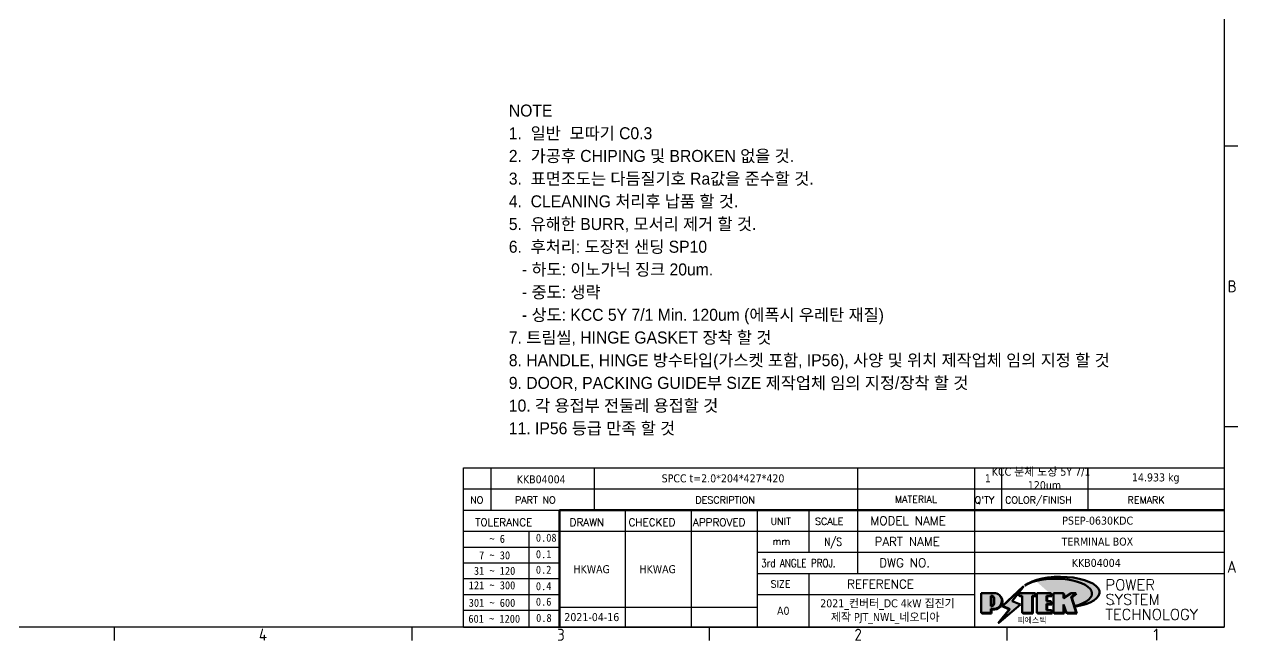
# Model space of a CAD drawing. Header units: millimetres. Extents: x 0 to 2378, y 0 to 1682.
# Drawn here: x 1739 to 2345, y 33 to 341 of the extents above; entities that cross this region are included whole.
import ezdxf
from ezdxf.enums import TextEntityAlignment as Align

# ---------------------------------------------------------------- set-up
doc = ezdxf.new("R2010")
doc.units = ezdxf.units.MM
doc.header["$LTSCALE"] = 2
doc.layers.get('0').update_dxf_attribs({"color": 3, "lineweight": 25, "true_color": 0x00ff00})
doc.layers.add('경계(ISO)', color=7, linetype='Continuous', lineweight=25)
doc.layers.add('해치(ISO)', color=7, linetype='Continuous', lineweight=18)
doc.layers.add('기호(ISO)', color=5, linetype='Continuous', lineweight=25, true_color=0x0000ff)
doc.layers.add('제목(ISO)', color=5, linetype='Continuous', lineweight=50, true_color=0x0000ff)
doc.styles.add('HAN_291', font='')
doc.styles.add('HAN_370', font='', dxfattribs={"width": 2})
doc.styles.add('ISO Proportional', font='arial.ttf')
doc.styles.add('RC_284', font='ROMANC.shx')
doc.styles.add('RC_287', font='ROMANC.shx')
doc.styles.add('RC_292', font='ROMANC.shx')
doc.styles.add('ROMANT_294', font='romant.shx')
doc.styles.add('문자 텍스트_PSTEK_POSCO', font='isocp.shx')
doc.styles.add('텍스트 스타일198', font='tahoma.ttf')
doc.styles.add('텍스트 스타일333', font='ROMANC.shx', dxfattribs={"width": 0.800000011920929})
doc.styles.get('HAN_291').set_extended_font_data('GulimChe')
doc.styles.get('HAN_370').set_extended_font_data('GulimChe')

# ---------------------------------------------------------------- blocks, each defined once
blk = doc.blocks.new('경계 Default Border')
at = {"layer": '경계(ISO)'}
for p, q in [((1169.000015258789, 140.1666641235352), (1172.399978637695, 140.1666641235352)), ((1169.000015258789, 70.08333206176758), (1172.399978637695, 70.08333206176758)), ((891.7500305175781, 20), (891.7500305175781, 16.59999966621399)), ((966.0624694824219, 20), (966.0624694824219, 16.59999966621399)), ((1040.374984741211, 20), (1040.374984741211, 16.59999966621399)), ((1114.6875, 20), (1114.6875, 16.59999966621399))]:
    blk.add_line(p, q, dxfattribs=at)
at = {"layer": '경계(ISO)', "flags": 128}
blk.add_lwpolyline([(20, 20), (20, 820.9999847412109), (1169.000015258789, 820.9999847412109), (1169.000015258789, 20), (20, 20)], dxfattribs=at)
at = {"layer": '경계(ISO)', "color": 2, "true_color": 0xffff00, "char_height": 3.00000011920929, "attachment_point": 7, "style": '문자 텍스트_PSTEK_POSCO'}
for s, insert in [('B', (1169.878270202895, 103.5963944559917)), ('A', (1169.714400817359, 33.5345152359611)), ('4', (927.8797201308114, 16.59999988079071)), ('3', (1002.387289522953, 16.57139439638704)), ('2', (1076.658989416884, 16.57139439638704)), ('1', (1151.329816104148, 16.59999988079071))]:
    blk.add_mtext(s, dxfattribs=dict(at, insert=insert))
blk = doc.blocks.new('제목 블록 PSTEK')
at = {"true_color": 0x848484}
for points in [[(317.2195697678507, 17.0593801673321), (322.0326348870767, 21.62682475217465), (322.2781991042243, 21.94392121864296), (317.0471853425802, 16.97985676345368), (318.7512090904202, 16.1899260703855), (316.0018030350395, 12.71868385740789), (316.3356552234328, 13.00206718743325), (318.9235935156908, 16.2694494742633)], [(321.9846681452406, 19.60711530335299), (321.4042753185749, 19.60711530335299), (321.4042753185749, 19.45905590879572), (321.9846681452406, 19.45905590879572)], [(324.6615819988275, 19.45905590879572), (325.4196460989604, 19.45905590879572), (325.4196460989604, 20.11051724484596), (325.2419748254881, 20.11051724484596), (325.2419748254881, 19.60711530335299), (324.4839107253602, 19.60711530335299), (324.4839107253602, 15.3430047401139), (322.1623394187076, 15.3430047401139), (322.1623394187076, 15.19494534555726), (324.6615819988275, 15.19494534555726)], [(328.2914414389548, 19.45905590879572), (329.4054050004294, 19.45905590879572), (329.4054050004294, 20.11051724484596), (329.2277337269622, 20.11051724484596), (329.2277337269622, 19.60711530335299), (328.1137701654877, 19.60711530335299), (328.1137701654877, 18.25543873810179), (328.2914414389548, 18.25543873810179)], [(332.5088862584528, 20.1105172448466), (332.3312149849806, 20.1105172448466), (332.3312149849806, 18.99741471888368), (332.5088862584528, 19.11081371413894)], [(335.6156307331414, 20.11051724484596), (335.2535118015555, 20.11051724484596), (334.2514536401189, 19.30614745124769), (335.4855464857051, 15.3430047401139), (333.1954852176545, 15.3430047401139), (333.2478643833523, 15.19494534555726), (335.6632177591723, 15.19494534555726), (334.4291249135862, 19.15808805669106)], [(329.5356972676428, 15.8464066816075), (329.3580259941756, 15.8464066816075), (329.3580259941756, 15.3430047401139), (325.8342124037171, 15.3430047401139), (325.8342124037171, 15.19494534555726), (329.5356972676428, 15.19494534555726)], [(328.2914414389548, 17.41554667867274), (329.4054050004294, 17.41554667867274), (329.4054050004294, 18.10737934354514), (329.2277337269622, 18.10737934354514), (329.2277337269622, 17.56360607323003), (328.1137701654877, 17.56360607323003), (328.1137701654877, 15.9944660761648), (328.2914414389548, 15.9944660761648)], [(332.5088862584528, 16.92964231796647), (332.3312149849806, 17.43186301645164), (332.3312149849806, 15.3430047401139), (330.0369607660135, 15.3430047401139), (330.0369607660135, 15.19494534555726), (332.5088862584528, 15.19494534555726)]]:
    blk.add_hatch(color=252, dxfattribs=at).paths.add_polyline_path(points)
at = {"true_color": 0x0000ff}
blk.add_hatch(color=5, dxfattribs=at).paths.add_polyline_path([(321.6183518841322, 17.4193704504104), (319.5281351041078, 18.24969419629727), (322.4505835294948, 22.02344462252142), (317.2195697678507, 17.0593801673321), (318.9235935156908, 16.2694494742633), (316.1741874603099, 12.79820726128571)])
at = {"true_color": 0xff0000}
h = blk.add_hatch(color=1, dxfattribs=at)
edge = h.paths.add_edge_path(flags=0)
edge.add_line((314.2242174273352, 19.60711530335299), (314.2242174273352, 17.00126995915134))
edge.add_line((314.2242174273352, 17.00126995915134), (314.3485873187598, 17.00126995915134))
edge.add_arc((314.3485873187598, 17.6527312952023), 0.6514613360509371, 270, 360)
edge.add_line((315.0000486548106, 17.6527312952023), (315.0000486548106, 18.95565396730211))
edge.add_arc((314.3485873187598, 18.95565396730212), 0.6514613360508712, 0, 90)
edge.add_line((314.3485873187598, 19.60711530335299), (314.2242174273352, 19.60711530335299))
edge = h.paths.add_edge_path()
edge.add_arc((314.9847713324306, 18.28938669179658), 1.969189947606664, 269.9999999999959, 450)
edge.add_line((314.9847713324306, 20.25857663940318), (311.7664314776902, 20.25857663940324))
edge.add_line((311.7664314776902, 20.25857663940324), (311.7664314776902, 15.3430047401139))
edge.add_line((311.7664314776902, 15.3430047401139), (314.2242174273352, 15.3430047401139))
edge.add_line((314.2242174273352, 15.3430047401139), (314.2242174273352, 16.32019674418991))
edge.add_line((314.2242174273352, 16.32019674418991), (314.9847713324307, 16.32019674418991))
at = {"true_color": 0x848484}
h = blk.add_hatch(color=252, dxfattribs=at)
edge = h.paths.add_edge_path()
edge.add_arc((314.9847713324309, 18.28938669179657), 1.969189947606666, 270, 406.8278729790604)
edge.add_arc((315.1624426058984, 18.1413272972396), 1.969189947606962, -90, 53.560984836317004, ccw=False)
edge.add_line((315.1624426058984, 16.17213734963263), (314.4018887008024, 16.17213734963263))
edge.add_line((314.4018887008024, 16.17213734963263), (314.4018887008024, 15.19494534555726))
edge.add_line((314.4018887008024, 15.19494534555726), (311.9441027511573, 15.19494534555726))
edge.add_line((311.9441027511573, 15.19494534555726), (311.9441027511573, 15.3430047401139))
edge.add_line((311.9441027511573, 15.3430047401139), (314.2242174273352, 15.3430047401139))
edge.add_line((314.2242174273352, 15.3430047401139), (314.2242174273352, 16.32019674418991))
edge.add_line((314.2242174273352, 16.32019674418991), (314.9847713324309, 16.32019674418991))
h = blk.add_hatch(color=252, dxfattribs=at)
edge = h.paths.add_edge_path()
edge.add_line((314.4018887008024, 19.45905590879572), (314.5262585922315, 19.45905590879572))
edge.add_arc((314.5262585922314, 18.80759457274939), 0.6514613360463194, 60.4189348879147, 90.00000000000318, ccw=False)
edge.add_arc((314.3485873187602, 18.95565396730057), 0.6514613360524251, 39.96992292766206, 90.00000000009999)
edge.add_line((314.3485873187591, 19.60711530335307), (314.2242174273352, 19.60711530335298))
edge.add_line((314.2242174273352, 19.60711530335299), (314.2242174273352, 17.00126995915134))
edge.add_line((314.2242174273352, 17.00126995915134), (314.3485873187591, 17.00126995915134))
edge.add_arc((314.3485873187568, 17.652731295233), 0.6514613360816299, 270.0000000002, 274.6930825552478)
edge.add_line((314.4018887008024, 17.0034541317032), (314.4018887008024, 19.45905590879572))
at = {"true_color": 0xff0000}
for points in [[(324.4839107253602, 19.60711530335299), (325.2419748254881, 19.60711530335299), (325.2419748254881, 20.25857663940324), (321.2266040451076, 20.25857663940324), (321.2266040451076, 19.60711530335299), (321.9846681452406, 19.60711530335299), (321.9846681452406, 15.3430047401139), (324.4839107253602, 15.3430047401139)], [(329.2277337269622, 20.25857663940324), (325.65654113025, 20.25857663940324), (325.65654113025, 15.3430047401139), (329.3580259941756, 15.3430047401139), (329.3580259941756, 15.9944660761648), (328.1137701654877, 15.9944660761648), (328.1137701654877, 17.56360607323003), (329.2277337269622, 17.56360607323003), (329.2277337269622, 18.25543873810179), (328.1137701654877, 18.25543873810179), (328.1137701654877, 19.60711530335299), (329.2277337269622, 19.60711530335299)], [(332.3312149849806, 20.25857663940324), (329.8592894925411, 20.25857663940324), (329.8592894925411, 15.3430047401139), (332.3312149849806, 15.3430047401139), (332.3312149849806, 17.4318630164523), (333.0701931098801, 15.3430047401139), (335.4855464857051, 15.3430047401139), (334.2514536401189, 19.30614745124769), (335.4379594596742, 20.25857663940324), (334.3071782107978, 20.25857663940324), (332.3312149849806, 18.99741471888304)]]:
    blk.add_hatch(color=1, dxfattribs=at).paths.add_polyline_path(points)
at = {"layer": '해치(ISO)', "true_color": 0x27d1fc}
h = blk.add_hatch(color=140, dxfattribs=at)
edge = h.paths.add_edge_path()
edge.add_ellipse((330.3660919371412, 20.15576403068321), major_axis=(9.100907360794343, 0), ratio=0.4069904968023172, start_angle=301.3098473703837, end_angle=507.7436900681698)
edge.add_ellipse((331.5340919371412, 20.4634168429492), major_axis=(-9.82350664112931, 0), ratio=0.3942600559756514, start_angle=111.51207141178469, end_angle=334.47025347086895, ccw=False)
edge.add_line((335.1363447531188, 16.8601935978785), (335.0955236905705, 16.99119398620872))
at = {"color": 180, "true_color": 0x3f00ff}
for p, q in [((182.475792979055, 11.79100474011392), (182.4757929790549, 51.56524660363496)), ((182.4757929790549, 51.56524660363496), (372.4757929537551, 51.56524660363496)), ((189.2651435055721, 51.56524660363496), (189.2651435055722, 41.00524660363494)), ((215.2152739891528, 41.00524660363494), (215.2152739891528, 51.56524660363496)), ((280.8758854511282, 51.56524660363496), (280.8758854511282, 41.00524660363494)), ((310.0881549537552, 51.56524660363496), (310.0881549537553, 41.00524660363494)), ((316.9044520275131, 51.56524660363496), (316.9044520275127, 41.00524660363494)), ((338.4566026226726, 51.56524660363496), (338.4566026226727, 41.00524660363494)), ((372.4757929537551, 51.56524660363496), (372.4757929537551, 11.79100474011389)), ((182.475792979055, 46.2852466036349), (372.4757929537551, 46.28524660363492)), ((182.475792979055, 41.00524660363493), (206.451475290024, 41.00524660363493)), ((222.9401812389276, 11.79100474011392), (222.9401812389276, 41.00524660363494)), ((239.4288871878316, 11.79100474011392), (239.4288871878316, 41.00524660363494)), ((255.9175931367356, 11.79100474011392), (255.9175931367356, 41.00524660363494)), ((268.6918866058747, 41.00524660363494), (268.6918866058747, 30.44524660363498)), ((280.8758854511282, 41.00524660363494), (280.8758854511282, 25.16524660363502)), ((310.088154953755, 41.00524660363494), (310.088154953755, 11.79100474011392)), ((182.475792979055, 35.72524660363497), (206.451475290024, 35.72524660363497)), ((198.8621818849491, 12.02524660363491), (198.8621818849491, 35.72524660363497)), ((206.451475290024, 35.72524660363497), (372.4757929537551, 35.72524660363497)), ((182.475792979055, 31.77524660363492), (206.451475290024, 31.77524660363492)), ((255.917593136736, 30.44524660363498), (372.4757929537552, 30.44524660363501)), ((182.475792979055, 27.82524660363487), (206.451475290024, 27.82524660363487)), ((255.9175931367359, 25.16524660363502), (372.4757929537552, 25.165246603635)), ((268.6918866058744, 25.16524660363502), (268.6918866058744, 11.79100474011392)), ((182.475792979055, 23.87524660363505), (206.451475290024, 23.87524660363505)), ((182.475792979055, 19.92524660363478), (206.451475290024, 19.92524660363478)), ((255.9175931367359, 19.88524660363481), (310.0881549537553, 19.88524660363481)), ((182.475792979055, 15.97524660363496), (206.451475290024, 15.97524660363496)), ((206.451475290024, 16.74100474011396), (255.9175931367359, 16.74100474011396)), ((182.475792979055, 11.79100474011392), (372.4757929537551, 11.79100474011389))]:
    blk.add_line(p, q, dxfattribs=at)
at = {"color": 7, "lineweight": 50}
for p, q in [((206.4514752900237, 11.79100474011392), (206.4514752900237, 41.00524660363494)), ((206.451475290024, 41.00524660363494), (372.4757929537551, 41.00524660363496))]:
    blk.add_line(p, q, dxfattribs=at)
at = {"color": 7}
for p, q in [((322.2781991042243, 21.94392121864296), (317.0471853425802, 16.97985676345368)), ((322.4505835294948, 22.02344462252142), (317.2195697678507, 17.0593801673321)), ((317.2195697678507, 17.0593801673321), (322.0326348870767, 21.62682475217465)), ((319.5281351041078, 18.24969419629727), (322.4505835294948, 22.02344462252142)), ((322.0326348870767, 21.62682475217465), (322.2781991042243, 21.94392121864296)), ((311.7664314776902, 20.25900474011391), (311.7664314776902, 15.34300474011391)), ((314.9847713324309, 20.25857663940324), (311.7664314776902, 20.25857663940324)), ((314.9847713324309, 20.25857663940324), (311.7664314776902, 20.25857663940324)), ((311.7664314776902, 20.25857663940324), (311.7664314776902, 15.3430047401139)), ((314.2242174273352, 17.00126995915134), (314.2242174273352, 19.60711530335299)), ((314.2242174273352, 19.60711530335299), (314.3485873187591, 19.60711530335299)), ((314.3485873187591, 19.60711530335299), (314.2242174273352, 19.60711530335299)), ((314.2242174273352, 19.60711530335299), (314.2242174273352, 17.00126995915134)), ((314.2242174273352, 17.00126995915134), (314.2242174273352, 19.60711530335299)), ((314.2242174273352, 19.60711530335299), (314.3485873187591, 19.60711530335299)), ((314.4018887008024, 19.45905590879572), (314.5262585922314, 19.45905590879572)), ((314.4018887008024, 17.0034541317032), (314.4018887008024, 19.45905590879572)), ((315.0000486548106, 18.95565396730275), (315.0000486548106, 17.65273129520161)), ((315.0000486548106, 18.95565396730275), (315.0000486548106, 17.65273129520161)), ((321.6183518841322, 17.4193704504104), (319.5281351041078, 18.24969419629727)), ((325.2419748254881, 20.25857663940324), (321.2266040451076, 20.25857663940324)), ((321.2266040451076, 20.25857663940324), (321.2266040451076, 19.60711530335299)), ((325.2419748254881, 20.25857663940324), (321.2266040451076, 20.25857663940324)), ((321.2266040451076, 20.25857663940324), (321.2266040451076, 19.60711530335299)), ((321.2266040451076, 19.60711530335299), (321.9846681452406, 19.60711530335299)), ((321.2266040451076, 19.60711530335299), (321.9846681452406, 19.60711530335299)), ((321.4042753185749, 19.60711530335299), (321.4042753185749, 19.45905590879572)), ((321.9846681452406, 19.60711530335299), (321.4042753185749, 19.60711530335299)), ((321.4042753185749, 19.45905590879572), (321.9846681452406, 19.45905590879572)), ((321.9846681452406, 19.60711530335299), (321.9846681452406, 15.3430047401139)), ((321.9846681452406, 19.45905590879572), (321.9846681452406, 19.60711530335299)), ((321.9846681452406, 19.60711530335299), (321.9846681452406, 15.3430047401139)), ((324.4839107253602, 19.60711530335299), (325.2419748254881, 19.60711530335299)), ((324.4839107253602, 15.3430047401139), (324.4839107253602, 19.60711530335299)), ((325.2419748254881, 19.60711530335299), (324.4839107253602, 19.60711530335299)), ((324.4839107253602, 19.60711530335299), (324.4839107253602, 15.3430047401139)), ((324.4839107253602, 19.60711530335299), (325.2419748254881, 19.60711530335299)), ((324.4839107253602, 15.3430047401139), (324.4839107253602, 19.60711530335299)), ((324.6615819988275, 19.45905590879572), (325.4196460989604, 19.45905590879572)), ((324.6615819988275, 15.19494534555726), (324.6615819988275, 19.45905590879572)), ((325.2419748254881, 19.60711530335299), (325.2419748254881, 20.25857663940324)), ((325.2419748254881, 19.60711530335299), (325.2419748254881, 20.25857663940324)), ((325.4196460989604, 20.11051724484596), (325.2419748254881, 20.11051724484596)), ((325.2419748254881, 20.11051724484596), (325.2419748254881, 19.60711530335299)), ((325.4196460989604, 19.45905590879572), (325.4196460989604, 20.11051724484596)), ((329.2277337269622, 20.25857663940324), (325.65654113025, 20.25857663940324)), ((325.65654113025, 20.25857663940324), (325.65654113025, 15.3430047401139)), ((325.65654113025, 20.25857663940324), (325.65654113025, 15.3430047401139)), ((329.2277337269622, 20.25857663940324), (325.65654113025, 20.25857663940324)), ((328.1137701654877, 18.25543873810179), (328.1137701654877, 19.60711530335299)), ((328.1137701654877, 19.60711530335299), (329.2277337269622, 19.60711530335299)), ((329.2277337269622, 19.60711530335299), (328.1137701654877, 19.60711530335299)), ((328.1137701654877, 19.60711530335299), (328.1137701654877, 18.25543873810179)), ((328.1137701654877, 18.25543873810179), (328.1137701654877, 19.60711530335299)), ((328.1137701654877, 19.60711530335299), (329.2277337269622, 19.60711530335299)), ((329.2277337269622, 18.25543873810179), (328.1137701654877, 18.25543873810179)), ((328.1137701654877, 18.25543873810179), (328.2914414389548, 18.25543873810179)), ((329.2277337269622, 18.25543873810179), (328.1137701654877, 18.25543873810179)), ((328.2914414389548, 18.25543873810179), (328.2914414389548, 19.45905590879572)), ((328.2914414389548, 19.45905590879572), (329.4054050004294, 19.45905590879572)), ((329.2277337269622, 19.60711530335299), (329.2277337269622, 20.25857663940324)), ((329.2277337269622, 19.60711530335299), (329.2277337269622, 20.25857663940324)), ((329.4054050004294, 20.11051724484596), (329.2277337269622, 20.11051724484596)), ((329.2277337269622, 20.11051724484596), (329.2277337269622, 19.60711530335299)), ((329.2277337269622, 17.56360607323003), (329.2277337269622, 18.25543873810179)), ((329.2277337269622, 17.56360607323003), (329.2277337269622, 18.25543873810179)), ((329.4054050004294, 19.45905590879572), (329.4054050004294, 20.11051724484596)), ((332.3312149849806, 20.25857663940324), (329.8592894925411, 20.25857663940324)), ((329.8592894925411, 20.25857663940324), (329.8592894925411, 15.3430047401139)), ((329.8592894925411, 20.25857663940324), (329.8592894925411, 15.3430047401139)), ((332.3312149849806, 20.25857663940324), (329.8592894925411, 20.25857663940324)), ((334.3071782107978, 20.25857663940324), (332.3312149849806, 18.99741471888304)), ((332.3312149849806, 18.99741471888304), (332.3312149849806, 20.25857663940324)), ((334.3071782107978, 20.25857663940324), (332.3312149849806, 18.99741471888304)), ((332.3312149849806, 18.99741471888304), (332.3312149849806, 20.25857663940324)), ((332.5088862584528, 20.1105172448466), (332.3312149849806, 20.1105172448466)), ((332.3312149849806, 20.1105172448466), (332.3312149849806, 18.99741471888368)), ((332.3312149849806, 18.99741471888368), (332.5088862584528, 19.11081371413894)), ((332.5088862584528, 19.11081371413894), (332.5088862584528, 20.1105172448466)), ((334.2514536401189, 19.30614745124769), (335.4379594596742, 20.25857663940324)), ((334.2514536401189, 19.30614745124769), (335.4379594596742, 20.25857663940324)), ((335.2535118015555, 20.11051724484596), (334.2514536401189, 19.30614745124769)), ((335.4855464857051, 15.3430047401139), (334.2514536401189, 19.30614745124769)), ((334.2514536401189, 19.30614745124769), (335.4855464857051, 15.3430047401139)), ((335.4855464857051, 15.3430047401139), (334.2514536401189, 19.30614745124769)), ((335.4379594596742, 20.25857663940324), (334.3071782107978, 20.25857663940324)), ((335.4379594596742, 20.25857663940324), (334.3071782107978, 20.25857663940324)), ((334.4291249135862, 19.15808805669104), (335.6156307331414, 20.11051724484596)), ((335.6632177591723, 15.19494534555726), (334.4291249135862, 19.15808805669104)), ((335.6156307331414, 20.11051724484596), (335.2535118015555, 20.11051724484596)), ((311.7664314776902, 15.3430047401139), (314.2242174273352, 15.3430047401139)), ((311.7664314776902, 15.3430047401139), (314.2242174273352, 15.3430047401139)), ((314.2242174273352, 15.3430047401139), (311.9441027511573, 15.3430047401139)), ((311.9441027511573, 15.3430047401139), (311.9441027511573, 15.19494534555726)), ((311.9441027511573, 15.19494534555726), (314.4018887008024, 15.19494534555726)), ((314.3485873187591, 17.00126995915134), (314.2242174273352, 17.00126995915134)), ((314.2242174273352, 17.00126995915134), (314.3485873187591, 17.00126995915134)), ((314.3485873187591, 17.00126995915134), (314.2242174273352, 17.00126995915134)), ((314.2242174273352, 16.32019674418991), (314.9847713324309, 16.32019674418991)), ((314.2242174273352, 15.3430047401139), (314.2242174273352, 16.32019674418991)), ((314.9847713324309, 16.32019674418991), (314.2242174273352, 16.32019674418991)), ((314.2242174273352, 16.32019674418991), (314.2242174273352, 15.3430047401139)), ((314.2242174273352, 16.32019674418991), (314.9847713324309, 16.32019674418991)), ((314.2242174273352, 15.3430047401139), (314.2242174273352, 16.32019674418991)), ((314.4018887008024, 16.17213734963263), (315.162442605898, 16.17213734963263)), ((314.4018887008024, 15.19494534555726), (314.4018887008024, 16.17213734963263)), ((318.7512090904202, 16.1899260703855), (316.0018030350395, 12.71868385740789)), ((316.1741874603099, 12.79820726128571), (321.6183518841322, 17.4193704504104)), ((318.9235935156908, 16.2694494742633), (316.1741874603099, 12.79820726128571)), ((316.3356552234328, 13.00206718743325), (318.9235935156908, 16.2694494742633)), ((317.0471853425802, 16.97985676345368), (318.7512090904202, 16.1899260703855)), ((318.9235935156908, 16.2694494742633), (317.2195697678507, 17.0593801673321)), ((317.2195697678507, 17.0593801673321), (318.9235935156908, 16.2694494742633)), ((321.9846681452406, 15.3430047401139), (324.4839107253602, 15.3430047401139)), ((321.9846681452406, 15.3430047401139), (324.4839107253602, 15.3430047401139)), ((324.4839107253602, 15.3430047401139), (322.1623394187076, 15.3430047401139)), ((322.1623394187076, 15.3430047401139), (322.1623394187076, 15.19494534555726)), ((322.1623394187076, 15.19494534555726), (324.6615819988275, 15.19494534555726)), ((325.65654113025, 15.3430047401139), (329.3580259941756, 15.3430047401139)), ((325.65654113025, 15.3430047401139), (329.3580259941756, 15.3430047401139)), ((329.3580259941756, 15.3430047401139), (325.8342124037171, 15.3430047401139)), ((325.8342124037171, 15.3430047401139), (325.8342124037171, 15.19494534555726)), ((325.8342124037171, 15.19494534555726), (329.5356972676428, 15.19494534555726)), ((328.1137701654877, 17.56360607323003), (329.2277337269622, 17.56360607323003)), ((328.1137701654877, 15.9944660761648), (328.1137701654877, 17.56360607323003)), ((329.2277337269622, 17.56360607323003), (328.1137701654877, 17.56360607323003)), ((328.1137701654877, 17.56360607323003), (328.1137701654877, 15.9944660761648)), ((328.1137701654877, 17.56360607323003), (329.2277337269622, 17.56360607323003)), ((328.1137701654877, 15.9944660761648), (328.1137701654877, 17.56360607323003)), ((329.3580259941756, 15.9944660761648), (328.1137701654877, 15.9944660761648)), ((328.1137701654877, 15.9944660761648), (328.2914414389548, 15.9944660761648)), ((329.3580259941756, 15.9944660761648), (328.1137701654877, 15.9944660761648)), ((328.2914414389548, 15.9944660761648), (328.2914414389548, 17.41554667867274)), ((328.2914414389548, 17.41554667867274), (329.4054050004294, 17.41554667867274)), ((329.4054050004294, 18.10737934354514), (329.2277337269622, 18.10737934354514)), ((329.2277337269622, 18.10737934354514), (329.2277337269622, 17.56360607323003)), ((329.3580259941756, 15.3430047401139), (329.3580259941756, 15.9944660761648)), ((329.3580259941756, 15.3430047401139), (329.3580259941756, 15.9944660761648)), ((329.5356972676428, 15.8464066816075), (329.3580259941756, 15.8464066816075)), ((329.3580259941756, 15.8464066816075), (329.3580259941756, 15.3430047401139)), ((329.4054050004294, 17.41554667867274), (329.4054050004294, 18.10737934354514)), ((329.5356972676428, 15.19494534555726), (329.5356972676428, 15.8464066816075)), ((329.8592894925411, 15.3430047401139), (332.3312149849806, 15.3430047401139)), ((329.8592894925411, 15.3430047401139), (332.3312149849806, 15.3430047401139)), ((332.3312149849806, 15.3430047401139), (330.0369607660135, 15.3430047401139)), ((330.0369607660135, 15.3430047401139), (330.0369607660135, 15.19494534555726)), ((330.0369607660135, 15.19494534555726), (332.5088862584528, 15.19494534555726)), ((332.3312149849806, 17.4318630164523), (333.0701931098801, 15.3430047401139)), ((332.3312149849806, 15.3430047401139), (332.3312149849806, 17.4318630164523)), ((332.5088862584528, 16.92964231796647), (332.3312149849806, 17.43186301645164)), ((332.3312149849806, 17.43186301645164), (332.3312149849806, 15.3430047401139)), ((332.3312149849806, 17.4318630164523), (333.0701931098801, 15.3430047401139)), ((332.3312149849806, 15.3430047401139), (332.3312149849806, 17.4318630164523)), ((332.5088862584528, 15.19494534555726), (332.5088862584528, 16.92964231796647)), ((333.0701931098801, 15.3430047401139), (335.4855464857051, 15.3430047401139)), ((333.0701931098801, 15.3430047401139), (335.4855464857051, 15.3430047401139)), ((335.4855464857051, 15.3430047401139), (333.1954852176545, 15.3430047401139)), ((333.1954852176545, 15.3430047401139), (333.2478643833523, 15.19494534555726)), ((333.2478643833523, 15.19494534555726), (335.6632177591723, 15.19494534555726)), ((345.0447381189468, 17.50375595811051), (344.9867755289346, 17.689895936919)), ((316.0018030350395, 12.71868385740789), (316.3356552234328, 13.00206718743325))]:
    blk.add_line(p, q, dxfattribs=at)
at = {"color": 5, "true_color": 0x0000ff}
for p, q in [((322.4505835294948, 22.02344462252142), (317.2195697678507, 17.0593801673321)), ((319.5281351041078, 18.24969419629727), (322.4505835294948, 22.02344462252142)), ((321.6183518841322, 17.4193704504104), (319.5281351041078, 18.24969419629727)), ((316.1741874603099, 12.79820726128571), (321.6183518841322, 17.4193704504104)), ((318.9235935156908, 16.2694494742633), (316.1741874603099, 12.79820726128571)), ((317.2195697678507, 17.0593801673321), (318.9235935156908, 16.2694494742633))]:
    blk.add_line(p, q, dxfattribs=at)
at = {"color": 1, "true_color": 0xff0000}
for p, q in [((314.9847713324309, 20.25857663940324), (311.7664314776902, 20.25857663940324)), ((311.7664314776902, 20.25857663940324), (311.7664314776902, 15.3430047401139)), ((314.2242174273352, 17.00126995915134), (314.2242174273352, 19.60711530335299)), ((314.2242174273352, 19.60711530335299), (314.3485873187591, 19.60711530335299)), ((315.0000486548106, 18.95565396730275), (315.0000486548106, 17.65273129520161)), ((325.2419748254881, 20.25857663940324), (321.2266040451076, 20.25857663940324)), ((321.2266040451076, 20.25857663940324), (321.2266040451076, 19.60711530335299)), ((321.2266040451076, 19.60711530335299), (321.9846681452406, 19.60711530335299)), ((321.9846681452406, 19.60711530335299), (321.9846681452406, 15.3430047401139)), ((324.4839107253602, 19.60711530335299), (325.2419748254881, 19.60711530335299)), ((324.4839107253602, 15.3430047401139), (324.4839107253602, 19.60711530335299)), ((325.2419748254881, 19.60711530335299), (325.2419748254881, 20.25857663940324)), ((329.2277337269622, 20.25857663940324), (325.65654113025, 20.25857663940324)), ((325.65654113025, 20.25857663940324), (325.65654113025, 15.3430047401139)), ((328.1137701654877, 18.25543873810179), (328.1137701654877, 19.60711530335299)), ((328.1137701654877, 19.60711530335299), (329.2277337269622, 19.60711530335299)), ((329.2277337269622, 18.25543873810179), (328.1137701654877, 18.25543873810179)), ((329.2277337269622, 19.60711530335299), (329.2277337269622, 20.25857663940324)), ((329.2277337269622, 17.56360607323003), (329.2277337269622, 18.25543873810179)), ((332.3312149849806, 20.25857663940324), (329.8592894925411, 20.25857663940324)), ((329.8592894925411, 20.25857663940324), (329.8592894925411, 15.3430047401139)), ((334.3071782107978, 20.25857663940324), (332.3312149849806, 18.99741471888304)), ((332.3312149849806, 18.99741471888304), (332.3312149849806, 20.25857663940324)), ((334.2514536401189, 19.30614745124769), (335.4379594596742, 20.25857663940324)), ((335.4855464857051, 15.3430047401139), (334.2514536401189, 19.30614745124769)), ((335.4379594596742, 20.25857663940324), (334.3071782107978, 20.25857663940324)), ((311.7664314776902, 15.3430047401139), (314.2242174273352, 15.3430047401139)), ((314.3485873187591, 17.00126995915134), (314.2242174273352, 17.00126995915134)), ((314.2242174273352, 16.32019674418991), (314.9847713324309, 16.32019674418991)), ((314.2242174273352, 15.3430047401139), (314.2242174273352, 16.32019674418991)), ((321.9846681452406, 15.3430047401139), (324.4839107253602, 15.3430047401139)), ((325.65654113025, 15.3430047401139), (329.3580259941756, 15.3430047401139)), ((328.1137701654877, 17.56360607323003), (329.2277337269622, 17.56360607323003)), ((328.1137701654877, 15.9944660761648), (328.1137701654877, 17.56360607323003)), ((329.3580259941756, 15.9944660761648), (328.1137701654877, 15.9944660761648)), ((329.3580259941756, 15.3430047401139), (329.3580259941756, 15.9944660761648)), ((329.8592894925411, 15.3430047401139), (332.3312149849806, 15.3430047401139)), ((332.3312149849806, 17.4318630164523), (333.0701931098801, 15.3430047401139)), ((332.3312149849806, 15.3430047401139), (332.3312149849806, 17.4318630164523)), ((333.0701931098801, 15.3430047401139), (335.4855464857051, 15.3430047401139))]:
    blk.add_line(p, q, dxfattribs=at)
at = {"color": 7}
for centre, radius, start, end in [((314.3485873187598, 18.95565396730211), 0.6514613360508712, 0, 90), ((314.3485873187602, 18.95565396730057), 0.6514613360524251, 39.96992292766117, 90), ((314.3485873187598, 18.95565396730212), 0.6514613360508712, 0, 90), ((314.5262585922314, 18.80759457274939), 0.6514613360463193, 60.41893488791137, 90), ((314.9847713324309, 18.28938669179658), 1.969189947606665, 270, 90), ((314.9847713324309, 18.28938669179658), 1.969189947606665, 270, 90), ((314.9847713324307, 18.2893866917965), 1.969189947606594, 270, 46.82787297909833), ((315.1624426058984, 18.1413272972396), 1.969189947606961, 270, 53.56098483636067), ((314.3485873187597, 17.65273129520228), 0.6514613360509381, 270, 0), ((314.3485873187598, 17.6527312952023), 0.6514613360509381, 270, 0), ((314.3485873187568, 17.652731295233), 0.6514613360816299, 270, 274.6930825552478)]:
    blk.add_arc(centre, radius, start, end, dxfattribs=at)
at = {"color": 1, "true_color": 0xff0000}
for centre, radius, start, end in [((314.3485873187598, 18.95565396730211), 0.6514613360508712, 0, 90), ((314.9847713324309, 18.28938669179657), 1.969189947606665, 270, 90), ((314.3485873187598, 17.6527312952023), 0.6514613360509381, 270, 0)]:
    blk.add_arc(centre, radius, start, end, dxfattribs=at)
at = {"layer": '제목(ISO)', "lineweight": 18}
blk.add_line((182.475792979055, 35.72500474011393), (182.475792979055, 11.79100474011392), dxfattribs=at)
at = {"layer": '제목(ISO)'}
for p, q in [((322.2781991042243, 21.94392121864296), (317.0471853425802, 16.97985676345368)), ((322.4505835294948, 22.02344462252142), (317.2195697678507, 17.0593801673321)), ((317.2195697678507, 17.0593801673321), (322.0326348870767, 21.62682475217465)), ((319.5281351041078, 18.24969419629727), (322.4505835294948, 22.02344462252142)), ((322.0326348870767, 21.62682475217465), (322.2781991042243, 21.94392121864296)), ((314.9847713324306, 20.25857663940324), (311.7664314776902, 20.25857663940324)), ((311.7664314776902, 20.25857663940324), (311.7664314776902, 15.3430047401139)), ((314.2242174273352, 17.00126995915134), (314.2242174273352, 19.60711530335299)), ((314.2242174273352, 19.60711530335299), (314.3485873187598, 19.60711530335299)), ((314.3485873187591, 19.60711530335299), (314.2242174273352, 19.60711530335299)), ((314.2242174273352, 19.60711530335299), (314.2242174273352, 17.00126995915134)), ((314.4018887008024, 19.45905590879572), (314.5262585922314, 19.45905590879572)), ((314.4018887008024, 17.0034541317032), (314.4018887008024, 19.45905590879572)), ((315.0000486548106, 18.95565396730211), (315.0000486548106, 17.6527312952023)), ((321.6183518841322, 17.4193704504104), (319.5281351041078, 18.24969419629727)), ((325.2419748254881, 20.25857663940324), (321.2266040451076, 20.25857663940324)), ((321.2266040451076, 20.25857663940324), (321.2266040451076, 19.60711530335299)), ((321.2266040451076, 19.60711530335299), (321.9846681452406, 19.60711530335299)), ((321.9846681452406, 19.60711530335299), (321.4042753185749, 19.60711530335299)), ((321.4042753185749, 19.60711530335299), (321.4042753185749, 19.45905590879572)), ((321.4042753185749, 19.45905590879572), (321.9846681452406, 19.45905590879572)), ((321.9846681452406, 19.60711530335299), (321.9846681452406, 15.3430047401139)), ((321.9846681452406, 19.45905590879572), (321.9846681452406, 19.60711530335299)), ((324.4839107253602, 19.60711530335299), (325.2419748254881, 19.60711530335299)), ((324.4839107253602, 15.3430047401139), (324.4839107253602, 19.60711530335299)), ((325.2419748254881, 19.60711530335299), (324.4839107253602, 19.60711530335299)), ((324.4839107253602, 19.60711530335299), (324.4839107253602, 15.3430047401139)), ((324.6615819988275, 19.45905590879572), (325.4196460989604, 19.45905590879572)), ((324.6615819988275, 15.19494534555726), (324.6615819988275, 19.45905590879572)), ((325.2419748254881, 19.60711530335299), (325.2419748254881, 20.25857663940324)), ((325.4196460989604, 20.11051724484596), (325.2419748254881, 20.11051724484596)), ((325.2419748254881, 20.11051724484596), (325.2419748254881, 19.60711530335299)), ((325.4196460989604, 19.45905590879572), (325.4196460989604, 20.11051724484596)), ((329.2277337269622, 20.25857663940324), (325.65654113025, 20.25857663940324)), ((325.65654113025, 20.25857663940324), (325.65654113025, 15.3430047401139)), ((328.1137701654877, 18.25543873810179), (328.1137701654877, 19.60711530335299)), ((328.1137701654877, 19.60711530335299), (329.2277337269622, 19.60711530335299)), ((329.2277337269622, 19.60711530335299), (328.1137701654877, 19.60711530335299)), ((328.1137701654877, 19.60711530335299), (328.1137701654877, 18.25543873810179)), ((329.2277337269622, 18.25543873810179), (328.1137701654877, 18.25543873810179)), ((328.1137701654877, 18.25543873810179), (328.2914414389548, 18.25543873810179)), ((328.2914414389548, 19.45905590879572), (329.4054050004294, 19.45905590879572)), ((328.2914414389548, 18.25543873810179), (328.2914414389548, 19.45905590879572)), ((329.2277337269622, 19.60711530335299), (329.2277337269622, 20.25857663940324)), ((329.4054050004294, 20.11051724484596), (329.2277337269622, 20.11051724484596)), ((329.2277337269622, 20.11051724484596), (329.2277337269622, 19.60711530335299)), ((329.2277337269622, 17.56360607323003), (329.2277337269622, 18.25543873810179)), ((329.4054050004294, 19.45905590879572), (329.4054050004294, 20.11051724484596)), ((332.3312149849806, 20.25857663940324), (329.8592894925411, 20.25857663940324)), ((329.8592894925411, 20.25857663940324), (329.8592894925411, 15.3430047401139)), ((334.3071782107978, 20.25857663940324), (332.3312149849806, 18.99741471888304)), ((332.3312149849806, 18.99741471888304), (332.3312149849806, 20.25857663940324)), ((332.5088862584528, 20.1105172448466), (332.3312149849806, 20.1105172448466)), ((332.3312149849806, 20.1105172448466), (332.3312149849806, 18.99741471888368)), ((332.3312149849806, 18.99741471888368), (332.5088862584528, 19.11081371413894)), ((332.5088862584528, 19.11081371413894), (332.5088862584528, 20.1105172448466)), ((334.2514536401189, 19.30614745124769), (335.4379594596742, 20.25857663940324)), ((335.2535118015555, 20.11051724484596), (334.2514536401189, 19.30614745124769)), ((335.4855464857051, 15.3430047401139), (334.2514536401189, 19.30614745124769)), ((334.2514536401189, 19.30614745124769), (335.4855464857051, 15.3430047401139)), ((335.4379594596742, 20.25857663940324), (334.3071782107978, 20.25857663940324)), ((334.4291249135862, 19.15808805669106), (335.6156307331414, 20.11051724484596)), ((335.6632177591723, 15.19494534555726), (334.4291249135862, 19.15808805669106)), ((335.6156307331414, 20.11051724484596), (335.2535118015555, 20.11051724484596)), ((311.7664314776902, 15.3430047401139), (314.2242174273352, 15.3430047401139)), ((314.2242174273352, 15.3430047401139), (311.9441027511573, 15.3430047401139)), ((311.9441027511573, 15.3430047401139), (311.9441027511573, 15.19494534555726)), ((311.9441027511573, 15.19494534555726), (314.4018887008024, 15.19494534555726)), ((314.3485873187598, 17.00126995915134), (314.2242174273352, 17.00126995915134)), ((314.2242174273352, 17.00126995915134), (314.3485873187591, 17.00126995915134)), ((314.2242174273352, 15.3430047401139), (314.2242174273352, 16.32019674418991)), ((314.2242174273352, 16.32019674418991), (314.9847713324307, 16.32019674418991)), ((314.9847713324309, 16.32019674418991), (314.2242174273352, 16.32019674418991)), ((314.2242174273352, 16.32019674418991), (314.2242174273352, 15.3430047401139)), ((314.4018887008024, 15.19494534555726), (314.4018887008024, 16.17213734963263)), ((314.4018887008024, 16.17213734963263), (315.1624426058984, 16.17213734963263)), ((318.7512090904202, 16.1899260703855), (316.0018030350395, 12.71868385740789)), ((316.1741874603099, 12.79820726128571), (321.6183518841322, 17.4193704504104)), ((318.9235935156908, 16.2694494742633), (316.1741874603099, 12.79820726128571)), ((316.3356552234328, 13.00206718743325), (318.9235935156908, 16.2694494742633)), ((317.0471853425802, 16.97985676345368), (318.7512090904202, 16.1899260703855)), ((317.2195697678507, 17.0593801673321), (318.9235935156908, 16.2694494742633)), ((318.9235935156908, 16.2694494742633), (317.2195697678507, 17.0593801673321)), ((321.9846681452406, 15.3430047401139), (324.4839107253602, 15.3430047401139)), ((324.4839107253602, 15.3430047401139), (322.1623394187076, 15.3430047401139)), ((322.1623394187076, 15.3430047401139), (322.1623394187076, 15.19494534555726)), ((322.1623394187076, 15.19494534555726), (324.6615819988275, 15.19494534555726)), ((325.65654113025, 15.3430047401139), (329.3580259941756, 15.3430047401139)), ((329.3580259941756, 15.3430047401139), (325.8342124037171, 15.3430047401139)), ((325.8342124037171, 15.3430047401139), (325.8342124037171, 15.19494534555726)), ((325.8342124037171, 15.19494534555726), (329.5356972676428, 15.19494534555726)), ((328.1137701654877, 15.9944660761648), (328.1137701654877, 17.56360607323003)), ((328.1137701654877, 17.56360607323003), (329.2277337269622, 17.56360607323003)), ((329.2277337269622, 17.56360607323003), (328.1137701654877, 17.56360607323003)), ((328.1137701654877, 17.56360607323003), (328.1137701654877, 15.9944660761648)), ((329.3580259941756, 15.9944660761648), (328.1137701654877, 15.9944660761648)), ((328.1137701654877, 15.9944660761648), (328.2914414389548, 15.9944660761648)), ((328.2914414389548, 17.41554667867274), (329.4054050004294, 17.41554667867274)), ((328.2914414389548, 15.9944660761648), (328.2914414389548, 17.41554667867274)), ((329.4054050004294, 18.10737934354514), (329.2277337269622, 18.10737934354514)), ((329.2277337269622, 18.10737934354514), (329.2277337269622, 17.56360607323003)), ((329.3580259941756, 15.3430047401139), (329.3580259941756, 15.9944660761648)), ((329.5356972676428, 15.8464066816075), (329.3580259941756, 15.8464066816075)), ((329.3580259941756, 15.8464066816075), (329.3580259941756, 15.3430047401139)), ((329.4054050004294, 17.41554667867274), (329.4054050004294, 18.10737934354514)), ((329.5356972676428, 15.19494534555726), (329.5356972676428, 15.8464066816075)), ((329.8592894925411, 15.3430047401139), (332.3312149849806, 15.3430047401139)), ((332.3312149849806, 15.3430047401139), (330.0369607660135, 15.3430047401139)), ((330.0369607660135, 15.3430047401139), (330.0369607660135, 15.19494534555726)), ((330.0369607660135, 15.19494534555726), (332.5088862584528, 15.19494534555726)), ((332.3312149849806, 15.3430047401139), (332.3312149849806, 17.4318630164523)), ((332.3312149849806, 17.4318630164523), (333.0701931098801, 15.3430047401139)), ((332.5088862584528, 16.92964231796647), (332.3312149849806, 17.43186301645164)), ((332.3312149849806, 17.43186301645164), (332.3312149849806, 15.3430047401139)), ((332.5088862584528, 15.19494534555726), (332.5088862584528, 16.92964231796647)), ((333.0701931098801, 15.3430047401139), (335.4855464857051, 15.3430047401139)), ((335.4855464857051, 15.3430047401139), (333.1954852176545, 15.3430047401139)), ((333.1954852176545, 15.3430047401139), (333.2478643833523, 15.19494534555726)), ((333.2478643833523, 15.19494534555726), (335.6632177591723, 15.19494534555726)), ((316.0018030350395, 12.71868385740789), (316.3356552234328, 13.00206718743325))]:
    blk.add_line(p, q, dxfattribs=at)
at = {"layer": '제목(ISO)', "color": 4, "true_color": 0x00ffff}
blk.add_line((335.1363447531188, 16.8601935978785), (335.0955236905705, 16.99119398620872), dxfattribs=at)
at = {"layer": '제목(ISO)'}
for centre, radius, start, end in [((314.3485873187598, 18.95565396730212), 0.6514613360508712, 0, 90), ((314.3485873187602, 18.95565396730057), 0.6514613360524251, 39.96992292766117, 90), ((314.5262585922314, 18.80759457274939), 0.6514613360463193, 60.41893488791137, 90), ((314.9847713324306, 18.28938669179658), 1.969189947606664, 46.82787297909431, 90), ((314.9847713324307, 18.2893866917965), 1.969189947606594, 270, 46.82787297909833), ((314.9847713324309, 18.28938669179657), 1.969189947606666, 270, 46.8278729790603), ((315.1624426058984, 18.1413272972396), 1.969189947606962, 270, 53.56098483631701), ((314.3485873187598, 17.6527312952023), 0.6514613360509371, 270, 0), ((314.3485873187568, 17.652731295233), 0.6514613360816299, 270, 274.6930825552478)]:
    blk.add_arc(centre, radius, start, end, dxfattribs=at)
at = {"layer": '제목(ISO)', "color": 4, "true_color": 0x00ffff}
for centre, major_axis, ratio, start_param, end_param in [((331.5340919371412, 20.4634168429492), (9.82350664112931, 0), 0.3942600559756514, 5.087845455444478, 8.97919982663645), ((330.3660919371412, 20.15576403068321), (9.100907360794343, 0), 0.4069904968023172, 5.258848905294775, 8.861799147915196)]:
    blk.add_ellipse(centre, major_axis=major_axis, ratio=ratio, start_param=start_param, end_param=end_param, dxfattribs=at)
at = {"color": 2, "true_color": 0xffff00}
for s, height, style, p in [('NO', 1.742399930953979, 'RC_284', (184.135398793432, 42.62317362549192)), ('PART NO', 1.742399930953979, 'RC_284', (195.3359407378685, 42.62317362549192)), ('DESCRIPTION', 1.742399930953979, 'RC_284', (240.4025565652523, 42.62317362549192)), ("Q'TY", 1.742399930953979, 'RC_284', (310.1440786515383, 42.62317362549192)), ('COLOR/FINISH', 1.742399930953979, 'RC_284', (317.7725341324144, 42.62317362549192)), ('REMARK', 1.742399930953979, 'RC_284', (348.346649953877, 42.62317362549192)), ('MODEL NAME', 2.178000062704086, 'RC_292', (284.096330289083, 37.25462520371384)), (' TOLERANCE', 1.899999976158142, 'RC_287', (184.0872874387979, 37.00893196870329)), ('DRAWN', 1.899999976158142, 'RC_287', (208.9766620976279, 37.00893196870329)), ('CHECKED', 1.899999976158142, 'RC_287', (223.6856844514997, 37.00893196870329)), ('APPROVED', 1.899999976158142, 'RC_287', (239.7795453577791, 37.00893196870329)), ('UNIT', 1.742399930953979, 'RC_284', (259.1652673287452, 37.34317362549218)), ('SCALE', 1.742399930953979, 'RC_284', (270.2934779252897, 37.34317362549218)), ('    ~ 6', 2.000000029802322, 'HAN_291', (183.7721304966814, 32.8176515608431)), ('0.08', 2.000000029802322, 'HAN_291', (200.5467345600617, 33.09873600004101)), ('mm', 1.742399930953979, 'RC_284', (259.6505418159997, 32.3543089683787)), ('PART NAME', 2.178000062704086, 'RC_292', (285.1416959765849, 32.03045329421792)), ('  7 ~ 30', 2.000000029802322, 'HAN_291', (183.7721304966814, 28.70538114822415)), ('0.1', 2.000000029802322, 'HAN_291', (200.5467345600617, 28.98646558742206)), (' DWG NO.', 2.178000062704086, 'RC_292', (284.8124284083233, 26.75045329421772)), (' 31 ~ 120', 2.000000029802322, 'HAN_291', (183.7721304966814, 24.82628181916237)), ('0.2', 2.000000029802322, 'HAN_291', (200.5467345600617, 25.10736625836028)), ('121 ~ 300', 2.000000029802322, 'HAN_291', (183.7721304966814, 21.21401206133254)), ('0.4', 2.000000029802322, 'HAN_291', (200.5467345600617, 20.99509650053045)), ('SIZE', 1.742399930953979, 'RC_284', (259.1652673287452, 21.69497768947366)), ('REFERENCE', 2.178000062704086, 'RC_292', (278.2741065029841, 21.43214925458022)), ('301 ~ 600', 2.000000029802322, 'HAN_291', (183.7721304966814, 16.83491273227077)), ('0.6', 2.000000029802322, 'HAN_291', (200.5467345600617, 17.11599717146868)), ('601 ~ 1200', 2.000000029802322, 'HAN_291', (183.6802025156883, 12.84759660881125)), ('0.8', 2.000000029802322, 'HAN_291', (200.6097246063884, 13.05732192299702))]:
    blk.add_text(s, height=height, dxfattribs=dict(at, style=style)).set_placement(p)
at = {"color": 2, "true_color": 0xffff00, "style": 'RC_284'}
blk.add_text('MATERIAL', height=1.742399930953979, dxfattribs=at).set_placement((295.4820202024417, 43.64524660363492), align=Align.MIDDLE_CENTER)
at = {"color": 7, "style": '텍스트 스타일333', "width": 0.7999999523162842}
blk.add_text('N/S', height=2.000000029802322, dxfattribs=at).set_placement((274.7838860285014, 33.08524660363496), align=Align.MIDDLE_CENTER)
at = {"color": 2, "true_color": 0xffff00, "style": '텍스트 스타일333', "width": 0.7999999523162842}
blk.add_text('3rd ANGLE PROJ.', height=2.000000029802322, dxfattribs=at).set_placement((256.8430306642954, 26.76148381654429))
at = {"color": 7, "style": 'ROMANT_294'}
for s, p in [('POWER', (342.82727231297, 20.97115304607566)), ('SYSTEM', (342.82727231297, 17.3284636719184)), ('TECHNOLOGY', (342.82727231297, 13.57194088644453))]:
    blk.add_text(s, height=2.700000107288361, dxfattribs=at).set_placement(p)
at = {"color": 7, "insert": (320.8519732224835, 14.21236326823155), "char_height": 1.400000005960464, "attachment_point": 1, "line_spacing_factor": 0.3319999873638153, "style": 'HAN_370'}
blk.add_mtext('\\fHY견고딕|b0|i0;\\H1.4000;피에스텍', dxfattribs=at)
at = {"layer": '제목(ISO)', "color": 7, "style": '텍스트 스타일198'}
for tag, p in [('4._COLOR_001', (314.437215400216, 49.5882790299826)), ('부품_번호_001', (195.7688817100499, 47.68071419841495)), ('설명_001', (231.9678217428681, 47.92245856837096)), ("3._Q'TY_001", (312.7051684940307, 47.92188863680521)), ('질량\\P3;_001', (349.4577374920436, 48.1643332325385)), ('4._COLOR_002', (323.4400974706327, 46.21330697586907)), ('1._MODEL_NAME_001', (332.0304049806628, 37.36524659519486)), ('제목_001', (331.9003064215236, 32.12134217035067)), ('설계자_001', (209.9396160013646, 25.23446884679021)), ('점검자_001', (226.4283219502686, 25.23446884679021)), ('부품_번호_001', (334.4281219632819, 26.80591818687283)), ('프로젝트_001', (271.5781103856521, 16.70760140974343)), ('작성_날짜_001', (207.6615770298207, 13.26600473167383)), ('시트_크기_001', (260.7849279041463, 14.83879725511219)), ('프로젝트_002', (274.2373147712887, 13.28105905531428))]:
    blk.add_attdef(tag, p, '', height=2.000000029802322, dxfattribs=at)
for tag, p in [('재질', (295.4820202024417, 48.92524660363499)), ('엔지니어링_승인자', (247.673240162284, 26.23312567187446)), ('점검_날짜', (231.1845342133799, 14.26600474011394)), ('엔지니어링_승인_날짜', (247.6732401622839, 14.26600474011394))]:
    blk.add_attdef(tag, text='', height=2.000000029802322, dxfattribs=at).set_placement(p, align=Align.MIDDLE_CENTER)
blk = doc.blocks.new('주석-판금')
at = {"layer": '기호(ISO)', "color": 2, "true_color": 0xffff00, "insert": (-79.8930025100708, 44.14550718851388), "char_height": 3.00000011920929, "width": 180.5866582243137, "attachment_point": 1, "line_spacing_factor": 1.133633732795715, "style": 'ISO Proportional'}
blk.add_mtext('\\f굴림|b0|i0;\\H3.0000;NOTE\\P1.  일반  모따기 C0.3\\P2.  가공후 CHIPING 및 BROKEN 없을 것.\\P3.  표면조도는 다듬질기호 Ra값을 준수할 것.\\P4.  CLEANING 처리후 납품 할 것.\\P5.  유해한 BURR, 모서리 제거 할 것.\\P6.  후처리: 도장전 샌딩 SP10  \\P   - 하도: 이노가닉 징크 20um.\\P   - 중도: 생략\\P   - 상도: KCC 5Y 7/1 Min. 120um (에폭시 우레탄 재질) \\P7. 트림씰, HINGE GASKET 장착 할 것\\P8. HANDLE, HINGE 방수타입(가스켓 포함, IP56), 사양 및 위치 제작업체 임의 지정 할 것\\P9. DOOR, PACKING GUIDE부 SIZE 제작업체 임의 지정/장착 할 것\\P10. 각 용접부 전둘레 용접할 것\\P11. IP56 등급 만족 할 것\\P', dxfattribs=at)

msp = doc.modelspace()

# ---------------------------------------------------------------- block references
at = {"xscale": 2, "yscale": 2, "zscale": 2}
for name, p in [('경계 Default Border', (0, 0)), ('주석-판금', (2140.408150184414, 212.7247996074859))]:
    msp.add_blockref(name, p, dxfattribs=at)
ref = msp.add_blockref('제목 블록 PSTEK', (1593.04841409249, 16.41799051977221), dxfattribs=dict(xscale=2, yscale=2, zscale=2))
ref.add_attrib('설계자_001', 'HKWAG', (2012.927646095219, 66.88692821335263), dxfattribs={"layer": '제목(ISO)', "color": 7, "height": 4.000000059604645, "style": '텍스트 스타일198'})
ref.add_attrib('점검자_001', 'HKWAG', (2045.905057993027, 66.88692821335263), dxfattribs={"layer": '제목(ISO)', "color": 7, "height": 4.000000059604645, "style": '텍스트 스타일198'})
ref.add_attrib('프로젝트_001', '2021_컨버터_DC 4kW 집진기', (2136.204634863794, 49.83319333925908), dxfattribs={"layer": '제목(ISO)', "color": 7, "height": 4.000000059604645, "style": '텍스트 스타일198'})
ref.add_attrib('4._COLOR_001', 'KCC 분체 도장 5Y 7/1', (2221.922844892922, 115.5945485797374), dxfattribs={"layer": '제목(ISO)', "color": 7, "height": 4.000000059604645, "style": '텍스트 스타일198'})
ref.add_attrib('시트_크기_001', 'A0', (2114.618269900782, 46.09558502999658), dxfattribs={"layer": '제목(ISO)', "color": 7, "height": 4.000000059604645, "style": '텍스트 스타일198'})
ref.add_attrib("3._Q'TY_001", '1', (2218.458751080551, 112.2617677933826), dxfattribs={"layer": '제목(ISO)', "color": 7, "height": 4.000000059604645, "style": '텍스트 스타일198'})
ref.add_attrib('작성_날짜_001', '2021-04-16', (2008.371568152131, 42.94999998311988), dxfattribs={"layer": '제목(ISO)', "color": 7, "height": 4.000000059604645, "style": '텍스트 스타일198'})
ref.add_attrib('부품_번호_001', 'KKB04004', (2261.904658019053, 70.02982689351786), dxfattribs={"layer": '제목(ISO)', "color": 7, "height": 4.000000059604645, "style": '텍스트 스타일198'})
ref.add_attrib('1._MODEL_NAME_001', 'PSEP-0630KDC', (2257.109224053816, 91.14848371016194), dxfattribs={"layer": '제목(ISO)', "color": 7, "height": 4.000000059604645, "style": '텍스트 스타일198'})
ref.add_attrib('질량\\P3;_001', '14.933 kg', (2291.963889076577, 112.7466569848492), dxfattribs={"layer": '제목(ISO)', "color": 7, "height": 4.000000059604645, "style": '텍스트 스타일198'})
ref.add_attrib('설명_001', 'SPCC t=2.0*204*427*420', (2056.984057578226, 112.2629076565141), dxfattribs={"layer": '제목(ISO)', "color": 7, "height": 4.000000059604645, "style": '텍스트 스타일198'})
ref.add_attrib('부품_번호_001', 'KKB04004', (1984.58617751259, 111.7794189166021), dxfattribs={"layer": '제목(ISO)', "color": 7, "height": 4.000000059604645, "style": '텍스트 스타일198'})
ref.add_attrib('제목_001', 'TERMINAL BOX', (2256.849026935537, 80.66067486047353), dxfattribs={"layer": '제목(ISO)', "color": 7, "height": 4.000000059604645, "style": '텍스트 스타일198'})
ref.add_attrib('프로젝트_002', '제작 PJT_NWL_네오디아', (2141.523043635067, 42.98010863040078), dxfattribs={"layer": '제목(ISO)', "color": 7, "height": 4.000000059604645, "style": '텍스트 스타일198'})
ref.add_attrib('4._COLOR_002', '120um', (2239.928609033755, 108.8446044715104), dxfattribs={"layer": '제목(ISO)', "color": 7, "height": 4.000000059604645, "style": '텍스트 스타일198'})

doc.saveas('drawing.dxf')
